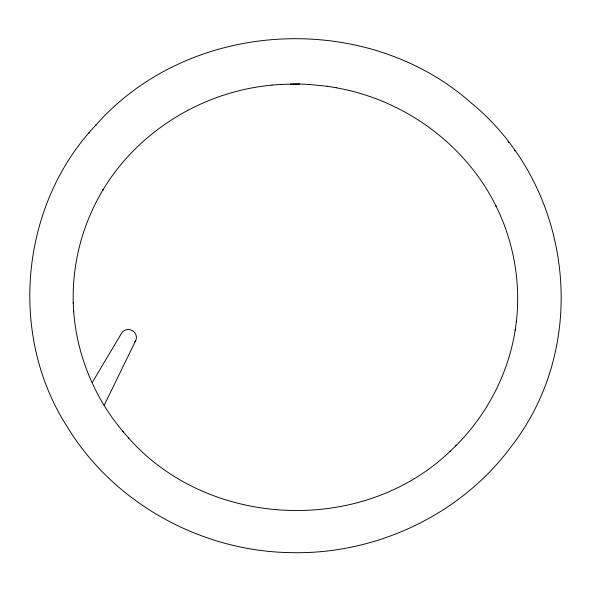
<?xml version="1.0" encoding="UTF-8"?>
<svg xmlns="http://www.w3.org/2000/svg" width="591" height="591" viewBox="0 0 591 591"><rect width="100%" height="100%" fill="white"/><g stroke="black" fill="none" stroke-linecap="round" stroke-linejoin="round"><path stroke-width="0.89" d="M104.068 405.515L135.797 340.46M92.314 382.429L121.236 333.752A8.015 7.55 21.6 0 1 132.82 330.864A8.015 7.55 21.6 0 1 134.445 342.403M96.237 124.708C20.323 204.323 7.683 334.905 67.566 427.315L67.935 427.928C114.462 503.621 201.287 551.085 289.753 552.6C374.893 555.148 460.648 515.241 511.348 446.382L511.776 445.806C591.746 342.307 571.985 185.884 471.463 103.137C366.036 9.641 189.903 18.801 96.237 124.708L95.712 125.292M88.731 133.27L89.263 132.665M272.096 85.074L262.973 86.153C197.682 94.87 136.676 133.522 102.76 190.258L103.218 189.512C82.614 223.583 71.991 263.601 73.269 303.419M271.941 85.089L281.257 84.358M281.146 84.365L299.637 84.025L308.849 84.41M290.373 84.011L299.615 84.025M308.827 84.402L327.222 86.279M327.126 86.256L336.338 87.756M336.19 87.734L345.196 89.559C409.556 103.654 467.163 147.233 496.292 206.591L495.901 205.808C513.623 241.475 520.907 282.247 516.342 321.836L516.468 320.95L515.226 330.147L515.345 329.268C508.585 373.165 487.213 414.49 455.794 445.821L456.252 445.385L449.832 451.561L450.268 451.147C362.837 535.468 208.542 529.034 128.41 437.746L128.816 438.204L122.928 431.511L123.349 431.984C94.634 398.157 76.764 355.213 73.653 310.91M508.216 141.788L508.681 142.424M514.502 150.299L514.99 150.949M73.218 302.526L73.698 311.797"/></g></svg>
